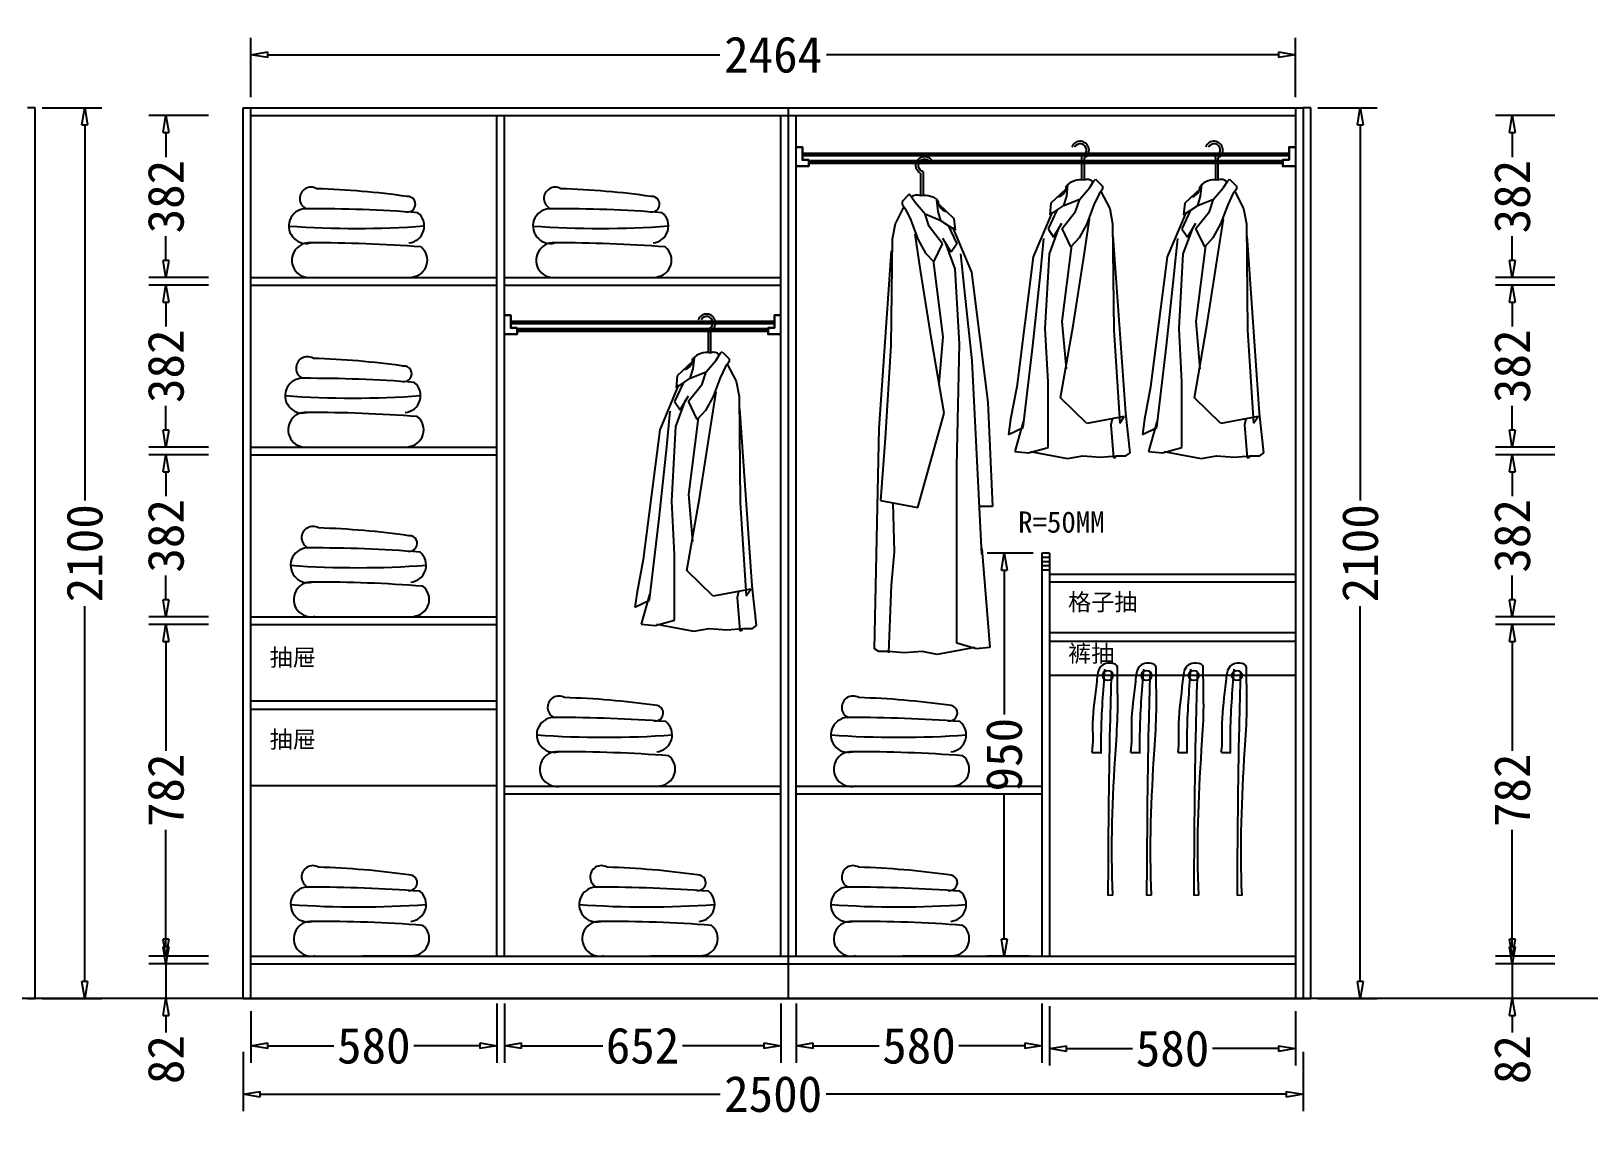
# Model space of a CAD drawing. Header units: millimetres. Extents: x 304407 to 361076, y -1262425 to -1203358.
# Drawn here: x 333743 to 337418, y -1239159 to -1236596 of the extents above; entities that cross this region are included whole.
import ezdxf

# ---------------------------------------------------------------- set-up
doc = ezdxf.new("R2010")
doc.units = ezdxf.units.MM
doc.header["$LTSCALE"] = 20
doc.layers.get('Defpoints').update_dxf_attribs({"color": 250})
for name, color, linetype in [('4', 1, 'Continuous'), ('6', 6, 'Continuous'), ('8', 8, 'Continuous'), ('LAYER10', 11, 'Continuous'), ('LAYER8', 11, 'Continuous'), ('图层3', 4, 'Continuous'), ('墙体', 40, 'Continuous')]:
    doc.layers.add(name, color=color, linetype=linetype)
doc.styles.get("Standard").update_dxf_attribs({"font": 'SimSun.ttf', "height": 85})
doc.styles.add('text', font='SimSun.ttf', dxfattribs={"height": 85})
doc.dimstyles.new('周文晶', dxfattribs={"dimtxt": 70, "dimasz": 40, "dimexe": 40, "dimexo": 30, "dimgap": 10, "dimtad": 0, "dimdec": 0, "dimtxsty": 'Standard', "dimblk": 'CLOSEDBLANK', "dimcen": 200, "dimclrd": 256, "dimclre": 256, "dimadec": 0, "dimazin": 0, "dimtfac": 1, "dimtdec": 0, "dimtmove": 0, "dimatfit": 3, "dimldrblk": 'CLOSEDBLANK', "dimfxl": 100, "dimfxlon": 1, "dimarcsym": 0})

# ---------------------------------------------------------------- blocks, each defined once
blk = doc.blocks.new('_ClosedBlank')
at = {"color": 0, "linetype": 'ByBlock', "lineweight": -2}
for p, q in [((-1, 0.167), (0, 0)), ((-1, 0.167), (-1, -0.167)), ((0, 0), (-1, -0.167))]:
    blk.add_line(p, q, dxfattribs=at)
blk = doc.blocks.new('*D1663')
at = {"lineweight": -2, "transparency": 16777216}
for p, q in [((333769.8, -1236777.1), (333909.8, -1236777.1)), ((333869.8, -1236817.1), (333869.8, -1237702.4)), ((333869.8, -1238837.1), (333869.8, -1237951.9)), ((333769.8, -1238877.1), (333909.8, -1238877.1))]:
    blk.add_line(p, q, dxfattribs=at)
at = {"layer": 'Defpoints', "color": 0, "transparency": 16777216}
for p in [(333734.9, -1236777.1), (333869.8, -1236777.1), (333734.9, -1238877.1)]:
    blk.add_point(p, dxfattribs=at)
at = {"lineweight": -2, "transparency": 16777216, "xscale": 40, "yscale": 40, "zscale": 40}
for p, rotation in [((333869.8, -1236777.1), 90), ((333869.8, -1238877.1), 270)]:
    blk.add_blockref('_ClosedBlank', p, dxfattribs=dict(at, rotation=rotation))
at = {"color": 0, "transparency": 16777216, "insert": (333869.8, -1237827.1), "char_height": 85, "attachment_point": 5, "rotation": 90}
blk.add_mtext('2100', dxfattribs=at)
blk = doc.blocks.new('*D1672')
at = {"lineweight": -2, "transparency": 16777216}
for p, q in [((334841.7, -1238888.7), (334841.7, -1239028.7)), ((334261.7, -1238907.1), (334261.7, -1239028.7)), ((334301.7, -1238988.7), (334457.6, -1238988.7)), ((334801.7, -1238988.7), (334645.8, -1238988.7))]:
    blk.add_line(p, q, dxfattribs=at)
at = {"layer": 'Defpoints', "color": 0, "transparency": 16777216}
for p in [(334841.7, -1238777.1), (334261.7, -1238877.1), (334841.7, -1238988.7)]:
    blk.add_point(p, dxfattribs=at)
at = {"lineweight": -2, "transparency": 16777216, "xscale": 40, "yscale": 40, "zscale": 40, "rotation": 180}
blk.add_blockref('_ClosedBlank', (334261.7, -1238988.7), dxfattribs=at)
at = {"lineweight": -2, "transparency": 16777216, "xscale": 40, "yscale": 40, "zscale": 40}
blk.add_blockref('_ClosedBlank', (334841.7, -1238988.7), dxfattribs=at)
at = {"color": 0, "transparency": 16777216, "insert": (334551.7, -1238988.7), "char_height": 85, "attachment_point": 5}
blk.add_mtext('580', dxfattribs=at)
blk = doc.blocks.new('*D1673')
at = {"lineweight": -2, "transparency": 16777216}
for p, q in [((335547.7, -1238888.7), (335547.7, -1239028.7)), ((336127.7, -1238888.7), (336127.7, -1239028.7)), ((335587.7, -1238988.7), (335743.6, -1238988.7)), ((336087.7, -1238988.7), (335931.8, -1238988.7))]:
    blk.add_line(p, q, dxfattribs=at)
at = {"layer": 'Defpoints', "color": 0, "transparency": 16777216}
for p in [(335547.7, -1236795.1), (336127.7, -1238777.1), (336127.7, -1238988.7)]:
    blk.add_point(p, dxfattribs=at)
at = {"lineweight": -2, "transparency": 16777216, "xscale": 40, "yscale": 40, "zscale": 40, "rotation": 180}
blk.add_blockref('_ClosedBlank', (335547.7, -1238988.7), dxfattribs=at)
at = {"lineweight": -2, "transparency": 16777216, "xscale": 40, "yscale": 40, "zscale": 40}
blk.add_blockref('_ClosedBlank', (336127.7, -1238988.7), dxfattribs=at)
at = {"color": 0, "transparency": 16777216, "insert": (335837.7, -1238988.7), "char_height": 85, "attachment_point": 5}
blk.add_mtext('580', dxfattribs=at)
blk = doc.blocks.new('*D1674')
at = {"lineweight": -2, "transparency": 16777216}
for p, q in [((334261.7, -1236751.7), (334261.7, -1236611.7)), ((336725.7, -1236751.7), (336725.7, -1236611.7)), ((334301.7, -1236651.7), (335368, -1236651.7)), ((336685.7, -1236651.7), (335619.4, -1236651.7))]:
    blk.add_line(p, q, dxfattribs=at)
at = {"layer": 'Defpoints', "color": 0, "transparency": 16777216}
for p in [(336725.7, -1236651.7), (334261.7, -1236795.1), (336725.7, -1236795.1)]:
    blk.add_point(p, dxfattribs=at)
at = {"lineweight": -2, "transparency": 16777216, "xscale": 40, "yscale": 40, "zscale": 40, "rotation": 180}
blk.add_blockref('_ClosedBlank', (334261.7, -1236651.7), dxfattribs=at)
at = {"lineweight": -2, "transparency": 16777216, "xscale": 40, "yscale": 40, "zscale": 40}
blk.add_blockref('_ClosedBlank', (336725.7, -1236651.7), dxfattribs=at)
at = {"color": 0, "transparency": 16777216, "insert": (335493.7, -1236651.7), "char_height": 85, "attachment_point": 5}
blk.add_mtext('2464', dxfattribs=at)
blk = doc.blocks.new('*D1675')
at = {"lineweight": -2, "transparency": 16777216}
for p, q in [((334243.7, -1239002.8), (334243.7, -1239142.8)), ((336743.7, -1239002.8), (336743.7, -1239142.8)), ((334283.7, -1239102.8), (335368.9, -1239102.8)), ((336703.7, -1239102.8), (335618.4, -1239102.8))]:
    blk.add_line(p, q, dxfattribs=at)
at = {"layer": 'Defpoints', "color": 0, "transparency": 16777216}
for p in [(334243.7, -1238877.1), (336743.7, -1238877.1), (336743.7, -1239102.8)]:
    blk.add_point(p, dxfattribs=at)
at = {"lineweight": -2, "transparency": 16777216, "xscale": 40, "yscale": 40, "zscale": 40, "rotation": 180}
blk.add_blockref('_ClosedBlank', (334243.7, -1239102.8), dxfattribs=at)
at = {"lineweight": -2, "transparency": 16777216, "xscale": 40, "yscale": 40, "zscale": 40}
blk.add_blockref('_ClosedBlank', (336743.7, -1239102.8), dxfattribs=at)
at = {"color": 0, "transparency": 16777216, "insert": (335493.7, -1239102.8), "char_height": 85, "attachment_point": 5}
blk.add_mtext('2500', dxfattribs=at)
blk = doc.blocks.new('*D1676')
at = {"lineweight": -2, "transparency": 16777216}
for p, q in [((336778.6, -1236777.1), (336918.6, -1236777.1)), ((336878.6, -1236817.1), (336878.6, -1237702.4)), ((336878.6, -1238837.1), (336878.6, -1237951.9)), ((336778.6, -1238877.1), (336918.6, -1238877.1))]:
    blk.add_line(p, q, dxfattribs=at)
at = {"layer": 'Defpoints', "color": 0, "transparency": 16777216}
for p in [(336743.7, -1236777.1), (336878.6, -1236777.1), (336743.7, -1238877.1)]:
    blk.add_point(p, dxfattribs=at)
at = {"lineweight": -2, "transparency": 16777216, "xscale": 40, "yscale": 40, "zscale": 40}
for p, rotation in [((336878.6, -1236777.1), 90), ((336878.6, -1238877.1), 270)]:
    blk.add_blockref('_ClosedBlank', p, dxfattribs=dict(at, rotation=rotation))
at = {"color": 0, "transparency": 16777216, "insert": (336878.6, -1237827.1), "char_height": 85, "attachment_point": 5, "rotation": 90}
blk.add_mtext('2100', dxfattribs=at)
blk = doc.blocks.new('*D1677')
at = {"lineweight": -2, "transparency": 16777216}
for p, q in [((336106.7, -1237827.1), (335998.7, -1237827.1)), ((336038.7, -1237867.1), (336038.7, -1238207.1)), ((336038.7, -1238737.1), (336038.7, -1238397.1)), ((336097.7, -1238777.1), (335998.7, -1238777.1))]:
    blk.add_line(p, q, dxfattribs=at)
at = {"layer": 'Defpoints', "color": 0, "transparency": 16777216}
for p in [(336136.7, -1237827.1), (336038.7, -1238777.1), (336127.7, -1238777.1)]:
    blk.add_point(p, dxfattribs=at)
at = {"lineweight": -2, "transparency": 16777216, "xscale": 40, "yscale": 40, "zscale": 40}
for p, rotation in [((336038.7, -1237827.1), 90), ((336038.7, -1238777.1), 270)]:
    blk.add_blockref('_ClosedBlank', p, dxfattribs=dict(at, rotation=rotation))
at = {"color": 0, "transparency": 16777216, "insert": (336038.7, -1238302.1), "char_height": 85, "attachment_point": 5, "rotation": 90}
blk.add_mtext('950', dxfattribs=at)
blk = doc.blocks.new('*D1678')
at = {"lineweight": -2, "transparency": 16777216}
for p, q in [((336145.7, -1238895.3), (336145.7, -1239035.3)), ((336725.7, -1238907.1), (336725.7, -1239035.3)), ((336185.7, -1238995.3), (336341.6, -1238995.3)), ((336685.7, -1238995.3), (336529.8, -1238995.3))]:
    blk.add_line(p, q, dxfattribs=at)
at = {"layer": 'Defpoints', "color": 0, "transparency": 16777216}
for p in [(336145.7, -1238777.1), (336725.7, -1238877.1), (336725.7, -1238995.3)]:
    blk.add_point(p, dxfattribs=at)
at = {"lineweight": -2, "transparency": 16777216, "xscale": 40, "yscale": 40, "zscale": 40, "rotation": 180}
blk.add_blockref('_ClosedBlank', (336145.7, -1238995.3), dxfattribs=at)
at = {"lineweight": -2, "transparency": 16777216, "xscale": 40, "yscale": 40, "zscale": 40}
blk.add_blockref('_ClosedBlank', (336725.7, -1238995.3), dxfattribs=at)
at = {"color": 0, "transparency": 16777216, "insert": (336435.7, -1238995.3), "char_height": 85, "attachment_point": 5}
blk.add_mtext('580', dxfattribs=at)
blk = doc.blocks.new('*D1679')
at = {"lineweight": -2, "transparency": 16777216}
for p, q in [((334061.4, -1238755.1), (334061.4, -1238715.1)), ((334161.4, -1238795.1), (334021.4, -1238795.1)), ((334061.4, -1238795.1), (334061.4, -1238877.1)), ((334161.4, -1238877.1), (334021.4, -1238877.1)), ((334061.4, -1238917.1), (334061.4, -1238957.1))]:
    blk.add_line(p, q, dxfattribs=at)
at = {"layer": 'Defpoints', "color": 0, "transparency": 16777216}
for p in [(334061.4, -1238795.1), (334261.7, -1238795.1), (334243.7, -1238877.1)]:
    blk.add_point(p, dxfattribs=at)
at = {"lineweight": -2, "transparency": 16777216, "xscale": 40, "yscale": 40, "zscale": 40}
for p, rotation in [((334061.4, -1238795.1), 270), ((334061.4, -1238877.1), 90)]:
    blk.add_blockref('_ClosedBlank', p, dxfattribs=dict(at, rotation=rotation))
at = {"color": 0, "transparency": 16777216, "insert": (334061.4, -1239021.2), "char_height": 85, "attachment_point": 5, "rotation": 90}
blk.add_mtext('82', dxfattribs=at)
blk = doc.blocks.new('*D1680')
at = {"lineweight": -2, "transparency": 16777216}
for p, q in [((334161.4, -1237995.1), (334021.4, -1237995.1)), ((334061.4, -1238035.1), (334061.4, -1238293)), ((334061.4, -1238737.1), (334061.4, -1238479.2)), ((334161.4, -1238777.1), (334021.4, -1238777.1))]:
    blk.add_line(p, q, dxfattribs=at)
at = {"layer": 'Defpoints', "color": 0, "transparency": 16777216}
for p in [(334061.4, -1237995.1), (334261.7, -1237995.1), (334261.7, -1238777.1)]:
    blk.add_point(p, dxfattribs=at)
at = {"lineweight": -2, "transparency": 16777216, "xscale": 40, "yscale": 40, "zscale": 40}
for p, rotation in [((334061.4, -1237995.1), 90), ((334061.4, -1238777.1), 270)]:
    blk.add_blockref('_ClosedBlank', p, dxfattribs=dict(at, rotation=rotation))
at = {"color": 0, "transparency": 16777216, "insert": (334061.4, -1238386.1), "char_height": 85, "attachment_point": 5, "rotation": 90}
blk.add_mtext('782', dxfattribs=at)
blk = doc.blocks.new('*D1681')
at = {"lineweight": -2, "transparency": 16777216}
for p, q in [((334161.4, -1237595.1), (334021.4, -1237595.1)), ((334061.4, -1237635.1), (334061.4, -1237692.8)), ((334061.4, -1237937.1), (334061.4, -1237879.5)), ((334161.4, -1237977.1), (334021.4, -1237977.1))]:
    blk.add_line(p, q, dxfattribs=at)
at = {"layer": 'Defpoints', "color": 0, "transparency": 16777216}
for p in [(334061.4, -1237595.1), (334261.7, -1237595.1), (334261.7, -1237977.1)]:
    blk.add_point(p, dxfattribs=at)
at = {"lineweight": -2, "transparency": 16777216, "xscale": 40, "yscale": 40, "zscale": 40}
for p, rotation in [((334061.4, -1237595.1), 90), ((334061.4, -1237977.1), 270)]:
    blk.add_blockref('_ClosedBlank', p, dxfattribs=dict(at, rotation=rotation))
at = {"color": 0, "transparency": 16777216, "insert": (334061.4, -1237786.1), "char_height": 85, "attachment_point": 5, "rotation": 90}
blk.add_mtext('382', dxfattribs=at)
blk = doc.blocks.new('*D1682')
at = {"lineweight": -2, "transparency": 16777216}
for p, q in [((334161.4, -1237195.1), (334021.4, -1237195.1)), ((334061.4, -1237235.1), (334061.4, -1237292.8)), ((334061.4, -1237537.1), (334061.4, -1237479.5)), ((334161.4, -1237577.1), (334021.4, -1237577.1))]:
    blk.add_line(p, q, dxfattribs=at)
at = {"layer": 'Defpoints', "color": 0, "transparency": 16777216}
for p in [(334061.4, -1237195.1), (334261.7, -1237195.1), (334261.7, -1237577.1)]:
    blk.add_point(p, dxfattribs=at)
at = {"lineweight": -2, "transparency": 16777216, "xscale": 40, "yscale": 40, "zscale": 40}
for p, rotation in [((334061.4, -1237195.1), 90), ((334061.4, -1237577.1), 270)]:
    blk.add_blockref('_ClosedBlank', p, dxfattribs=dict(at, rotation=rotation))
at = {"color": 0, "transparency": 16777216, "insert": (334061.4, -1237386.1), "char_height": 85, "attachment_point": 5, "rotation": 90}
blk.add_mtext('382', dxfattribs=at)
blk = doc.blocks.new('*D1683')
at = {"lineweight": -2, "transparency": 16777216}
for p, q in [((334161.4, -1236795.1), (334021.4, -1236795.1)), ((334061.4, -1236835.1), (334061.4, -1236892.8)), ((334061.4, -1237137.1), (334061.4, -1237079.5)), ((334161.4, -1237177.1), (334021.4, -1237177.1))]:
    blk.add_line(p, q, dxfattribs=at)
at = {"layer": 'Defpoints', "color": 0, "transparency": 16777216}
for p in [(334061.4, -1236795.1), (334261.7, -1236795.1), (334261.7, -1237177.1)]:
    blk.add_point(p, dxfattribs=at)
at = {"lineweight": -2, "transparency": 16777216, "xscale": 40, "yscale": 40, "zscale": 40}
for p, rotation in [((334061.4, -1236795.1), 90), ((334061.4, -1237177.1), 270)]:
    blk.add_blockref('_ClosedBlank', p, dxfattribs=dict(at, rotation=rotation))
at = {"color": 0, "transparency": 16777216, "insert": (334061.4, -1236986.1), "char_height": 85, "attachment_point": 5, "rotation": 90}
blk.add_mtext('382', dxfattribs=at)
blk = doc.blocks.new('*D1684')
at = {"lineweight": -2, "transparency": 16777216}
for p, q in [((334859.7, -1238888.7), (334859.7, -1239028.7)), ((335511.7, -1238888.7), (335511.7, -1239028.7)), ((334899.7, -1238988.7), (335091.6, -1238988.7)), ((335471.7, -1238988.7), (335279.8, -1238988.7))]:
    blk.add_line(p, q, dxfattribs=at)
at = {"layer": 'Defpoints', "color": 0, "transparency": 16777216}
for p in [(334859.7, -1238777.1), (335511.7, -1238777.1), (335511.7, -1238988.7)]:
    blk.add_point(p, dxfattribs=at)
at = {"lineweight": -2, "transparency": 16777216, "xscale": 40, "yscale": 40, "zscale": 40, "rotation": 180}
blk.add_blockref('_ClosedBlank', (334859.7, -1238988.7), dxfattribs=at)
at = {"lineweight": -2, "transparency": 16777216, "xscale": 40, "yscale": 40, "zscale": 40}
blk.add_blockref('_ClosedBlank', (335511.7, -1238988.7), dxfattribs=at)
at = {"color": 0, "transparency": 16777216, "insert": (335185.7, -1238988.7), "char_height": 85, "attachment_point": 5}
blk.add_mtext('652', dxfattribs=at)
blk = doc.blocks.new('*D1629')
at = {"lineweight": -2, "transparency": 16777216}
for p, q in [((337237.2, -1238755.1), (337237.2, -1238715.1)), ((337337.2, -1238795.1), (337197.2, -1238795.1)), ((337237.2, -1238795.1), (337237.2, -1238877.1)), ((337337.2, -1238877.1), (337197.2, -1238877.1)), ((337237.2, -1238917.1), (337237.2, -1238957.1))]:
    blk.add_line(p, q, dxfattribs=at)
at = {"layer": 'Defpoints', "color": 0, "transparency": 16777216}
for p in [(337237.2, -1238795.1), (337437.5, -1238795.1), (337419.5, -1238877.1)]:
    blk.add_point(p, dxfattribs=at)
at = {"lineweight": -2, "transparency": 16777216, "xscale": 40, "yscale": 40, "zscale": 40}
for p, rotation in [((337237.2, -1238795.1), 270), ((337237.2, -1238877.1), 90)]:
    blk.add_blockref('_ClosedBlank', p, dxfattribs=dict(at, rotation=rotation))
at = {"color": 0, "transparency": 16777216, "insert": (337237.2, -1239021.2), "char_height": 85, "attachment_point": 5, "rotation": 90}
blk.add_mtext('82', dxfattribs=at)
blk = doc.blocks.new('*D1630')
at = {"lineweight": -2, "transparency": 16777216}
for p, q in [((337337.2, -1237995.1), (337197.2, -1237995.1)), ((337237.2, -1238035.1), (337237.2, -1238293)), ((337237.2, -1238737.1), (337237.2, -1238479.2)), ((337337.2, -1238777.1), (337197.2, -1238777.1))]:
    blk.add_line(p, q, dxfattribs=at)
at = {"layer": 'Defpoints', "color": 0, "transparency": 16777216}
for p in [(337237.2, -1237995.1), (337437.5, -1237995.1), (337437.5, -1238777.1)]:
    blk.add_point(p, dxfattribs=at)
at = {"lineweight": -2, "transparency": 16777216, "xscale": 40, "yscale": 40, "zscale": 40}
for p, rotation in [((337237.2, -1237995.1), 90), ((337237.2, -1238777.1), 270)]:
    blk.add_blockref('_ClosedBlank', p, dxfattribs=dict(at, rotation=rotation))
at = {"color": 0, "transparency": 16777216, "insert": (337237.2, -1238386.1), "char_height": 85, "attachment_point": 5, "rotation": 90}
blk.add_mtext('782', dxfattribs=at)
blk = doc.blocks.new('*D1631')
at = {"lineweight": -2, "transparency": 16777216}
for p, q in [((337337.2, -1237595.1), (337197.2, -1237595.1)), ((337237.2, -1237635.1), (337237.2, -1237692.8)), ((337237.2, -1237937.1), (337237.2, -1237879.5)), ((337337.2, -1237977.1), (337197.2, -1237977.1))]:
    blk.add_line(p, q, dxfattribs=at)
at = {"layer": 'Defpoints', "color": 0, "transparency": 16777216}
for p in [(337237.2, -1237595.1), (337437.5, -1237595.1), (337437.5, -1237977.1)]:
    blk.add_point(p, dxfattribs=at)
at = {"lineweight": -2, "transparency": 16777216, "xscale": 40, "yscale": 40, "zscale": 40}
for p, rotation in [((337237.2, -1237595.1), 90), ((337237.2, -1237977.1), 270)]:
    blk.add_blockref('_ClosedBlank', p, dxfattribs=dict(at, rotation=rotation))
at = {"color": 0, "transparency": 16777216, "insert": (337237.2, -1237786.1), "char_height": 85, "attachment_point": 5, "rotation": 90}
blk.add_mtext('382', dxfattribs=at)
blk = doc.blocks.new('*D1632')
at = {"lineweight": -2, "transparency": 16777216}
for p, q in [((337337.2, -1237195.1), (337197.2, -1237195.1)), ((337237.2, -1237235.1), (337237.2, -1237292.8)), ((337237.2, -1237537.1), (337237.2, -1237479.5)), ((337337.2, -1237577.1), (337197.2, -1237577.1))]:
    blk.add_line(p, q, dxfattribs=at)
at = {"layer": 'Defpoints', "color": 0, "transparency": 16777216}
for p in [(337237.2, -1237195.1), (337437.5, -1237195.1), (337437.5, -1237577.1)]:
    blk.add_point(p, dxfattribs=at)
at = {"lineweight": -2, "transparency": 16777216, "xscale": 40, "yscale": 40, "zscale": 40}
for p, rotation in [((337237.2, -1237195.1), 90), ((337237.2, -1237577.1), 270)]:
    blk.add_blockref('_ClosedBlank', p, dxfattribs=dict(at, rotation=rotation))
at = {"color": 0, "transparency": 16777216, "insert": (337237.2, -1237386.1), "char_height": 85, "attachment_point": 5, "rotation": 90}
blk.add_mtext('382', dxfattribs=at)
blk = doc.blocks.new('*D1633')
at = {"lineweight": -2, "transparency": 16777216}
for p, q in [((337337.2, -1236795.1), (337197.2, -1236795.1)), ((337237.2, -1236835.1), (337237.2, -1236892.8)), ((337237.2, -1237137.1), (337237.2, -1237079.5)), ((337337.2, -1237177.1), (337197.2, -1237177.1))]:
    blk.add_line(p, q, dxfattribs=at)
at = {"layer": 'Defpoints', "color": 0, "transparency": 16777216}
for p in [(337237.2, -1236795.1), (337437.5, -1236795.1), (337437.5, -1237177.1)]:
    blk.add_point(p, dxfattribs=at)
at = {"lineweight": -2, "transparency": 16777216, "xscale": 40, "yscale": 40, "zscale": 40}
for p, rotation in [((337237.2, -1236795.1), 90), ((337237.2, -1237177.1), 270)]:
    blk.add_blockref('_ClosedBlank', p, dxfattribs=dict(at, rotation=rotation))
at = {"color": 0, "transparency": 16777216, "insert": (337237.2, -1236986.1), "char_height": 85, "attachment_point": 5, "rotation": 90}
blk.add_mtext('382', dxfattribs=at)
blk = doc.blocks.new('A$C1C5764E0')
at = {"layer": '8'}
for p, q in [((172.3, 708.4), (172.3, 657.4)), ((178.3, 708.4), (178.3, 657.4)), ((135.3, 635.3), (99.9, 601.9)), ((137.4, 618.5), (140.1, 644.9)), ((167.9, 611.6), (191.5, 639.3)), ((191.5, 639.3), (201.2, 654.6)), ((201.2, 654.6), (205.3, 658.7)), ((205.3, 658.7), (222, 642.1)), ((222, 635.2), (213.6, 624.1)), ((217.8, 629.6), (238.6, 589.4)), ((222, 642.1), (222, 635.2)), ((99.9, 601.9), (97.1, 574.2)), ((97.1, 574.2), (130.4, 596.4)), ((130.4, 596.4), (137.4, 618.5)), ((130.4, 596.4), (167.9, 611.6)), ((158.2, 582.5), (167.9, 611.6)), ((201.2, 597.8), (184.5, 553.4)), ((213.6, 624.1), (201.2, 597.8)), ((238.6, 589.4), (245.5, 553.4)), ((103, 580.9), (58.4, 475.1)), ((113.7, 585.2), (93.2, 541.7)), ((106.3, 522.1), (125.9, 554.7)), ((126.3, 542.3), (158.2, 582.5)), ((184.5, 553.4), (166.5, 520.1)), ((178.3, 479.5), (191.3, 564.6)), ((245.5, 553.4), (248.3, 302.5)), ((75, 435), (83.4, 518.8)), ((93.2, 541.7), (106.3, 522.1)), ((96.5, 482.8), (119.4, 544.9)), ((147.1, 499.3), (126.3, 542.3)), ((166.5, 520.1), (147.1, 499.3)), ((276.4, 106.8), (247, 525.3)), ((86.6, 306.3), (96.5, 482.8)), ((148.8, 502.4), (125.9, 322.6)), ((152.1, 312.8), (178.3, 479.5)), ((58.4, 475.1), (19.5, 168.8)), ((57, 265.8), (75, 435)), ((93.2, 180.9), (86.6, 306.3)), ((122.6, 142.8), (152.1, 312.8)), ((125.9, 322.6), (135.7, 211.4)), ((248.3, 302.5), (262.2, 83.5)), ((34.3, 73.1), (57, 265.8)), ((19.5, 168.8), (4.8, 92.7)), ((93.2, 26.2), (93.2, 180.9)), ((184.8, 82.8), (122.6, 142.8)), ((4.8, 92.7), (0, 56.7)), ((34.3, 86.2), (14.7, 16.3)), ((273.1, 99.1), (184.8, 82.8)), ((244.2, 93.8), (240.9, 79.6)), ((240.9, 79.6), (247.4, 1.1)), ((262.2, 83.5), (273.1, 99.1)), ((286.7, 13.1), (276.4, 106.8)), ((0, 56.7), (34.3, 73.1)), ((14.7, 16.3), (47.4, 13.1)), ((47.4, 13.1), (93.2, 26.2)), ((50.7, 16.3), (139, 0)), ((139, 0), (175, 6.5)), ((175, 6.5), (217.5, 3.3)), ((217.5, 3.3), (253.5, 6.5)), ((247.4, 1.1), (254, 3.3)), ((253.5, 6.5), (276.9, 6.5)), ((276.9, 6.5), (286.7, 13.1))]:
    blk.add_line(p, q, dxfattribs=at)
for centre, radius, start, end in [((168.9, 727.1), 20.9, 296.6338, 159.5285), ((168.9, 727.1), 14.9, 296.6338, 150.6175), ((175.9, 709.9), 3.91, 94.6712, 201.9626), ((110.9, 641.2), 25.1, 286.2636, 2.0248), ((168.9, 613.1), 43.9, 77.6993, 138.5966), ((186.2, 639.8), 18, 42.48, 116.3392)]:
    blk.add_arc(centre, radius, start, end, dxfattribs=at)
blk = doc.blocks.new('A$C4F477F88')
at = {"layer": 'LAYER10'}
blk.add_blockref('A$C1C5764E0', (0, 0), dxfattribs=at)
blk = doc.blocks.new('A$C5E603B19')
at = {"layer": 'LAYER8'}
blk.add_blockref('A$C4F477F88', (0, 0), dxfattribs=at)
blk = doc.blocks.new('A$C1B0A679D')
at = {"layer": '图层3'}
blk.add_blockref('A$C5E603B19', (0, 0), dxfattribs=at)
blk = doc.blocks.new('A$C52EB379C')
at = {"layer": '8'}
for p, q in [((163.3, 1134.6), (163.3, 1083.5)), ((169.3, 1134.6), (169.3, 1083.5)), ((128.4, 1044.7), (131.2, 1071)), ((182.5, 1065.5), (192.3, 1080.7)), ((192.3, 1080.7), (196.4, 1084.9)), ((196.4, 1084.9), (213.1, 1068.3)), ((213.1, 1068.3), (213.1, 1061.3)), ((126.4, 1061.5), (91, 1028.1)), ((121.5, 1022.5), (128.4, 1044.7)), ((121.5, 1022.5), (159, 1037.8)), ((149.3, 1008.7), (159, 1037.8)), ((159, 1037.8), (182.5, 1065.5)), ((204.7, 1050.2), (192.3, 1023.9)), ((213.1, 1061.3), (204.7, 1050.2)), ((208.9, 1055.8), (229.7, 1015.6)), ((94.1, 1007.1), (49.5, 901.3)), ((104.8, 1011.4), (84.3, 967.8)), ((91, 1028.1), (88.2, 1000.3)), ((88.2, 1000.3), (121.5, 1022.5)), ((117.4, 968.5), (149.3, 1008.7)), ((192.3, 1023.9), (175.6, 979.5)), ((229.7, 1015.6), (236.6, 979.5)), ((84.3, 967.8), (97.4, 948.2)), ((87.6, 909), (110.5, 971.1)), ((97.4, 948.2), (117, 980.9)), ((138.2, 925.5), (117.4, 968.5)), ((175.6, 979.5), (157.6, 946.3)), ((169.3, 905.7), (182.4, 990.7)), ((236.6, 979.5), (239.4, 728.7)), ((66.1, 861.1), (74.5, 944.9)), ((139.9, 928.6), (117, 748.8)), ((157.6, 946.3), (138.2, 925.5)), ((267.5, 533), (238.1, 951.5)), ((49.5, 901.3), (10.6, 595)), ((77.7, 732.4), (87.6, 909)), ((143.2, 738.9), (169.3, 905.7)), ((48.1, 692), (66.1, 861.1)), ((113.7, 568.9), (143.2, 738.9)), ((117, 748.8), (126.8, 637.6)), ((84.3, 444.7), (77.7, 732.4)), ((239.4, 728.7), (253.3, 509.7)), ((25.4, 235.4), (48.1, 692)), ((10.6, 595), (0, 349)), ((175.9, 346.6), (113.7, 568.9)), ((277.8, 13.1), (267.5, 533)), ((253.3, 509.7), (264.2, 362.9)), ((84.3, 26.2), (84.3, 444.7)), ((0, 349), (31, 349)), ((264.2, 362.9), (175.9, 346.6)), ((235.3, 357.6), (232, 242)), ((25.4, 248.5), (5.8, 16.3)), ((232, 242), (238.5, 163.5)), ((238.5, 163.5), (245.1, 3.3)), ((5.8, 16.3), (38.5, 13.1)), ((38.5, 13.1), (84.3, 26.2)), ((41.7, 16.3), (130.1, 0)), ((130.1, 0), (166.1, 6.5)), ((166.1, 6.5), (208.6, 3.3)), ((208.6, 3.3), (244.6, 6.5)), ((244.6, 6.5), (268, 6.5)), ((268, 6.5), (277.8, 13.1))]:
    blk.add_line(p, q, dxfattribs=at)
for centre, radius, start, end in [((160, 1153.2), 20.9, 296.6338, 159.5285), ((160, 1153.2), 14.9, 296.6338, 150.6175), ((167, 1136), 3.91, 94.6712, 201.9626), ((102, 1067.4), 25.1, 286.2636, 2.0248), ((160, 1039.2), 43.9, 77.6993, 138.5966), ((177.3, 1066), 18, 42.48, 116.3392)]:
    blk.add_arc(centre, radius, start, end, dxfattribs=at)
blk = doc.blocks.new('A$C05785CA5')
at = {"layer": 'LAYER10'}
blk.add_blockref('A$C52EB379C', (0, 0), dxfattribs=at)
blk = doc.blocks.new('A$C100967EE')
at = {"layer": 'LAYER10'}
blk.add_blockref('A$C05785CA5', (0, 0), dxfattribs=at)
blk = doc.blocks.new('A$C65D30603')
at = {"layer": 'LAYER8'}
blk.add_blockref('A$C100967EE', (0, 0), dxfattribs=at)
blk = doc.blocks.new('A$C50CE712E')
at = {"layer": '图层3'}
blk.add_blockref('A$C65D30603', (0, 0), dxfattribs=at)
blk = doc.blocks.new('A$C11F00F61')
at = {"color": 8}
blk.add_line((48.2, 0), (290.3, 1.2), dxfattribs=at)
at = {"layer": '墙体', "color": 8}
for centre, radius, start, end in [((52.6, 186.6), 26.7, 59.8021, 244.0801), ((9.8, -1698.7), 1909.1, 81.8981, 88.3112), ((280.3, 173), 18.4, 260.1551, 94.4157), ((41, 121.6), 41, 86.0834, 284.0988), ((53.8, -3125.6), 3288.1, 85.6244, 90.1755), ((279.7, 121.7), 40, 274.9406, 51.3165), ((159.2, 2329.1), 2213.2, 265.8756, 274.159), ((48.2, 41), 41, 86.0834, 284.0988), ((61, -3206.2), 3288.1, 85.6244, 90.1755), ((286.9, 41.1), 40, 274.9406, 51.3165)]:
    blk.add_arc(centre, radius, start, end, dxfattribs=at)
blk = doc.blocks.new('A$C3B9601DC')
at = {"layer": '4', "color": 8}
blk.add_line((62, 1.5), (47.4, 0), dxfattribs=at)
for points, knots in [([(62, 1.5), (55.4, 144.3), (62.8, 324.3), (78.7, 548.8), (75.2, 622.1), (75.7, 684.6), (46.8, 686.9), (17.9, 676.1), (12.7, 599.8), (-1.5, 524.3), (4.4, 450.4), (0, 421.8)], [0, 0, 0, 0, 428.516837, 544.203019, 664.137455, 677.621305, 701.749401, 722.125787, 770.743064, 895.133582, 980.731534, 980.731534, 980.731534, 980.731534]), ([(37.8, 667.5), (32.8, 603.2), (26.4, 521.3), (26.8, 439.3), (26.9, 421.8)], [0, 0, 0, 0, 193.394932, 246.046188, 246.046188, 246.046188, 246.046188])]:
    blk.add_open_spline(points, degree=3, knots=knots, dxfattribs=at)
blk.add_spline([(57.6, 658.7), (53.2, 497.8), (47.4, 0)], degree=3, dxfattribs=at)
blk.add_open_spline([(1.4, 421.8), (10.7, 421.8), (19.9, 421.8), (29.2, 421.8)], degree=3, dxfattribs=at)
at = {"layer": '6', "color": 8}
blk.add_circle((47.2, 648.9), 15, dxfattribs=at)
blk = doc.blocks.new('edr334343')
at = {"layer": '6', "color": 8, "xscale": 0.7999999999301508, "yscale": 0.7999999999301508, "zscale": 0.7999999999301508}
for p in [(311012.9, -1202094.7), (311104.2, -1202094.7), (311215.5, -1202094.7), (311317.6, -1202094.7)]:
    blk.add_blockref('A$C3B9601DC', p, dxfattribs=at)

msp = doc.modelspace()

# ---------------------------------------------------------------- linework, layer by layer
for p, q in [((333752.9, -1236777.1), (333734.9, -1236777.1)), ((333752.9, -1238877.1), (333752.9, -1236777.1)), ((334243.7, -1238877.1), (334243.7, -1236777.1)), ((334243.7, -1236777.1), (336743.7, -1236777.1)), ((334261.7, -1238877.1), (334261.7, -1236777.1)), ((334261.7, -1236795.1), (336725.7, -1236795.1)), ((334841.7, -1238777.1), (334841.7, -1236795.1)), ((334859.7, -1238777.1), (334859.7, -1236795.1)), ((335511.7, -1238777.1), (335511.7, -1236795.1)), ((335529.7, -1238877.1), (335529.7, -1236777.1)), ((335547.7, -1238777.1), (335547.7, -1236795.1)), ((336725.7, -1236777.1), (336725.7, -1238877.1)), ((336743.7, -1236777.1), (336743.7, -1238877.1)), ((336761.7, -1236777.1), (336743.7, -1236777.1)), ((336761.7, -1238877.1), (336761.7, -1236777.1)), ((334261.7, -1237177.1), (334841.7, -1237177.1)), ((334261.7, -1237195.1), (334841.7, -1237195.1)), ((334859.7, -1237177.1), (335511.7, -1237177.1)), ((334859.7, -1237195.1), (335511.7, -1237195.1)), ((334261.7, -1237577.1), (334841.7, -1237577.1)), ((334261.7, -1237595.1), (334841.7, -1237595.1)), ((336127.7, -1237827.1), (336127.7, -1238777.1)), ((336145.7, -1237827.1), (336127.7, -1237827.1)), ((336145.7, -1237827.1), (336145.7, -1238777.1)), ((336145.7, -1237837.1), (336127.7, -1237837.1)), ((336145.7, -1237847.1), (336127.7, -1237847.1)), ((336145.7, -1237857.1), (336127.7, -1237857.1)), ((336145.7, -1237867.1), (336127.7, -1237867.1)), ((336725.7, -1237877.1), (336145.7, -1237877.1)), ((336725.7, -1237895.1), (336145.7, -1237895.1)), ((334261.7, -1237977.1), (334841.7, -1237977.1)), ((334261.7, -1237995.1), (334841.7, -1237995.1)), ((336725.7, -1238015.1), (336145.7, -1238015.1)), ((336725.7, -1238035.1), (336145.7, -1238035.1)), ((336725.7, -1238115.1), (336145.7, -1238115.1)), ((334261.7, -1238175.1), (334841.7, -1238175.1)), ((334261.7, -1238195.1), (334841.7, -1238195.1)), ((334261.7, -1238375.1), (334841.7, -1238375.1)), ((335511.7, -1238377.1), (334859.7, -1238377.1)), ((336127.7, -1238377.1), (335547.7, -1238377.1)), ((335511.7, -1238395.1), (334859.7, -1238395.1)), ((336127.7, -1238395.1), (335547.7, -1238395.1)), ((334261.7, -1238777.1), (336725.7, -1238777.1)), ((334261.7, -1238795.1), (336725.7, -1238795.1)), ((333734.9, -1238877.1), (333752.9, -1238877.1)), ((334243.7, -1238877.1), (336743.7, -1238877.1)), ((336743.7, -1238877.1), (336761.7, -1238877.1))]:
    msp.add_line(p, q)
at = {"color": 8}
msp.add_line((361075.9, -1238877.1), (304407.4, -1238877.1), dxfattribs=at)
msp.add_line((361075.9, -1238877.1), (304407.4, -1238877.1), dxfattribs=at)
at = {"lineweight": 30}
for points in [[(335547.7, -1236869.4), (335562.7, -1236869.4), (335562.7, -1236899.4), (335577.7, -1236899.4), (335577.7, -1236914.4), (335547.7, -1236914.4)], [(336725.7, -1236869.4), (336710.7, -1236869.4), (336710.7, -1236899.4), (336695.7, -1236899.4), (336695.7, -1236914.4), (336725.7, -1236914.4)], [(336710.7, -1236884.4), (335562.7, -1236884.4)], [(336710.7, -1236889), (335562.7, -1236889)], [(336695.7, -1236901.5), (335577.7, -1236901.5)], [(336695.7, -1236906.9), (335577.7, -1236906.9)], [(334859.7, -1237265.8), (334874.7, -1237265.8), (334874.7, -1237295.8), (334889.7, -1237295.8), (334889.7, -1237310.8), (334859.7, -1237310.8)], [(335511.7, -1237265.8), (335496.7, -1237265.8), (335496.7, -1237295.8), (335481.7, -1237295.8), (335481.7, -1237310.8), (335511.7, -1237310.8)], [(335496.7, -1237280.8), (334874.7, -1237280.8)], [(335496.7, -1237285.4), (334874.7, -1237285.4)], [(335481.7, -1237297.9), (334889.7, -1237297.9)], [(335481.7, -1237303.3), (334889.7, -1237303.3)]]:
    msp.add_lwpolyline(points, dxfattribs=at)

# ---------------------------------------------------------------- block references
for name, p in [('A$C1B0A679D', (336048.9, -1237603.6)), ('A$C1B0A679D', (336364.6, -1237603.6)), ('A$C11F00F61', (334351.1, -1237177.1)), ('A$C11F00F61', (334927.1, -1237177.1)), ('A$C1B0A679D', (335167.7, -1238010.9)), ('A$C11F00F61', (334342.4, -1237577.1)), ('A$C11F00F61', (334355.5, -1237977.1)), ('edr334343', (25232.4, -36539.9)), ('A$C11F00F61', (334935.8, -1238377.1)), ('A$C11F00F61', (335629.5, -1238377.1)), ('A$C11F00F61', (334355.5, -1238777.1)), ('A$C11F00F61', (335036.1, -1238777.1)), ('A$C11F00F61', (335629.5, -1238777.1))]:
    msp.add_blockref(name, p)
at = {"xscale": -1}
msp.add_blockref('A$C50CE712E', (336010.9, -1238065.6), dxfattribs=at)

# ---------------------------------------------------------------- texts
at = {"attachment_point": 1, "style": 'text'}
for s, insert, char_height, width in [('R=50MM', (336071.5, -1237728.6), 50, 419.038), ('格子抽', (336189.3, -1237922.2), 40, 305.609), ('抽屉', (334306, -1238052.8), 40, 305.609), ('裤抽', (336189.3, -1238043.5), 40, 305.609), ('抽屉', (334306, -1238246.1), 40, 305.609)]:
    msp.add_mtext(s, dxfattribs=dict(at, insert=insert, char_height=char_height, width=width))

# ---------------------------------------------------------------- dimensions: what is measured, and where the dimension line sits
for base, p1, p2, picture, middle in [((336725.7, -1236651.7), (334261.7, -1236795.1), (336725.7, -1236795.1), '*D1674', (335493.7, -1236651.7)), ((336127.7, -1238988.7), (335547.7, -1236795.1), (336127.7, -1238777.1), '*D1673', (335837.7, -1238988.7)), ((334841.7, -1238988.7), (334261.7, -1238877.1), (334841.7, -1238777.1), '*D1672', (334551.7, -1238988.7)), ((335511.7, -1238988.7), (334859.7, -1238777.1), (335511.7, -1238777.1), '*D1684', (335185.7, -1238988.7)), ((336725.7, -1238995.3), (336145.7, -1238777.1), (336725.7, -1238877.1), '*D1678', (336435.7, -1238995.3)), ((336743.7, -1239102.8), (334243.7, -1238877.1), (336743.7, -1238877.1), '*D1675', (335493.7, -1239102.8))]:
    dim = msp.add_linear_dim(base=base, p1=p1, p2=p2, dimstyle='周文晶')
    dim.commit()
    dim.dimension.update_dxf_attribs({"geometry": picture, "text_midpoint": middle})
for base, p1, p2, angle, picture, middle in [((333869.8, -1236777.1), (333734.9, -1238877.1), (333734.9, -1236777.1), 90, '*D1663', (333869.8, -1237827.1)), ((334061.4, -1236795.1), (334261.7, -1237177.1), (334261.7, -1236795.1), 270, '*D1683', (334061.4, -1236986.1)), ((336878.6, -1236777.1), (336743.7, -1238877.1), (336743.7, -1236777.1), 90, '*D1676', (336878.6, -1237827.1)), ((337237.2, -1236795.1), (337437.5, -1237177.1), (337437.5, -1236795.1), 270, '*D1633', (337237.2, -1236986.1)), ((334061.4, -1237195.1), (334261.7, -1237577.1), (334261.7, -1237195.1), 270, '*D1682', (334061.4, -1237386.1)), ((337237.2, -1237195.1), (337437.5, -1237577.1), (337437.5, -1237195.1), 270, '*D1632', (337237.2, -1237386.1)), ((334061.4, -1237595.1), (334261.7, -1237977.1), (334261.7, -1237595.1), 270, '*D1681', (334061.4, -1237786.1)), ((337237.2, -1237595.1), (337437.5, -1237977.1), (337437.5, -1237595.1), 270, '*D1631', (337237.2, -1237786.1)), ((336038.7, -1238777.1), (336136.7, -1237827.1), (336127.7, -1238777.1), 90, '*D1677', (336038.7, -1238302.1)), ((334061.4, -1237995.1), (334261.7, -1238777.1), (334261.7, -1237995.1), 270, '*D1680', (334061.4, -1238386.1)), ((337237.2, -1237995.1), (337437.5, -1238777.1), (337437.5, -1237995.1), 270, '*D1630', (337237.2, -1238386.1))]:
    dim = msp.add_linear_dim(base=base, p1=p1, p2=p2, angle=angle, dimstyle='周文晶')
    dim.commit()
    dim.dimension.update_dxf_attribs({"geometry": picture, "text_midpoint": middle})
for base, p1, p2, picture, middle in [((334061.4, -1238795.1), (334243.7, -1238877.1), (334261.7, -1238795.1), '*D1679', (334061.4, -1239021.2)), ((337237.2, -1238795.1), (337419.5, -1238877.1), (337437.5, -1238795.1), '*D1629', (337237.2, -1239021.2))]:
    dim = msp.add_linear_dim(base=base, p1=p1, p2=p2, angle=270, dimstyle='周文晶')
    dim.commit()
    dim.dimension.update_dxf_attribs({"geometry": picture, "text_midpoint": middle, "dimtype": 128})

doc.saveas('drawing.dxf')
